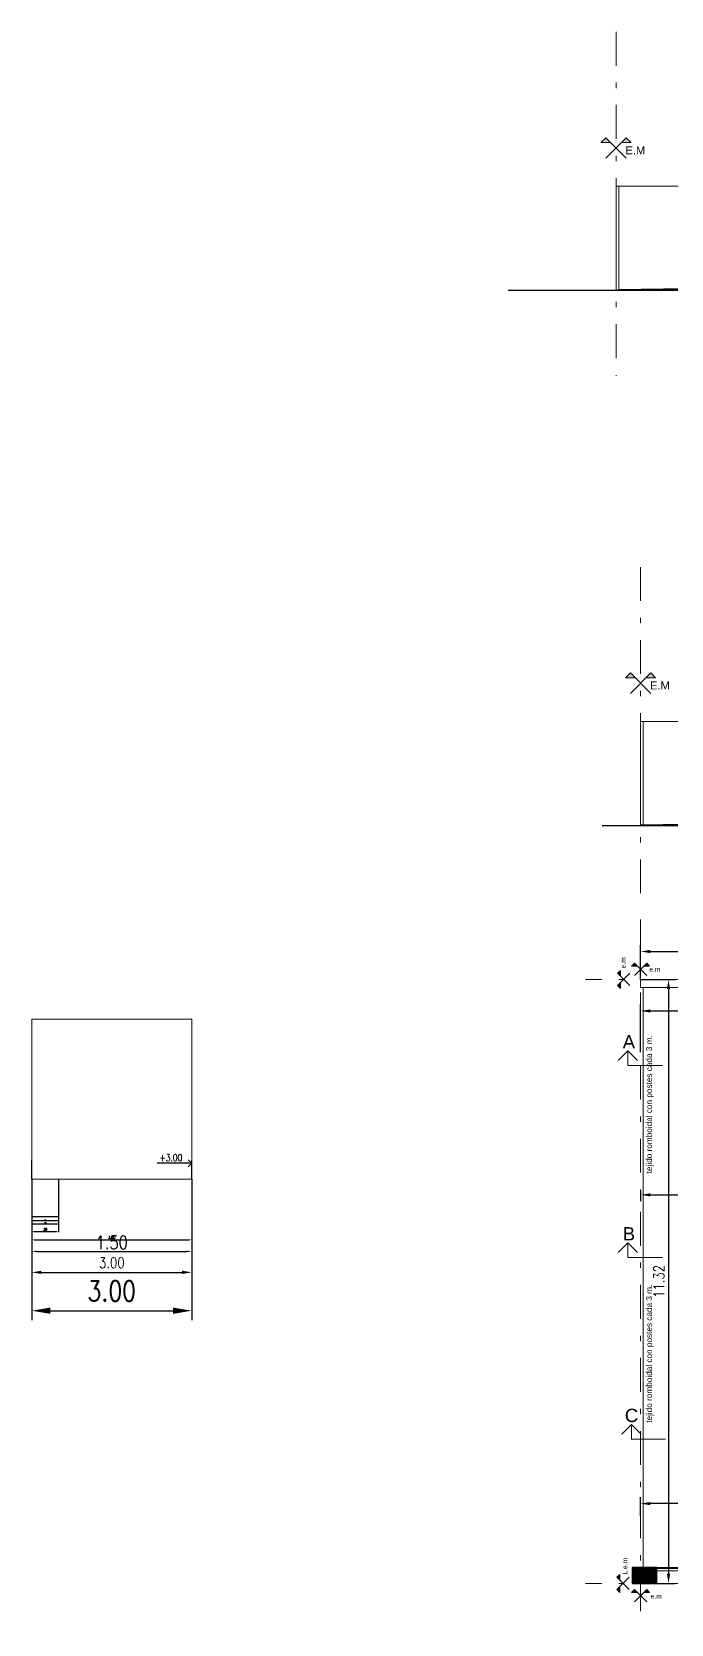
# Model space of a CAD drawing. Header units: millimetres. Extents: x 2761 to 3221, y 1635 to 1962.
# Drawn here: x 2761.48 to 2773.47, y 1931.76 to 1961.6 of the extents above; entities that cross this region are included whole.
import ezdxf

# ---------------------------------------------------------------- set-up
doc = ezdxf.new("R2010")
doc.units = ezdxf.units.MM
for name, pattern in [('ACAD_ISO10W100', [18, 12, -3, 0, -3]), ('DASHDOT', [25.4, 12.7, -6.35, 0, -6.35]), ('DASHED', [19.05, 12.7, -6.35])]:
    doc.linetypes.add(name, pattern=pattern)
doc.layers.get('Defpoints').update_dxf_attribs({"lineweight": 5})
for name, color, linetype, lineweight in [('Aberturas', 239, 'Continuous', 18), ('Cotas', 8, 'Continuous', 15), ('Detalles', 3, 'Continuous', 15), ('Ejes', 3, 'DASHDOT', 13), ('Muros', 6, 'Continuous', 50), ('Proyecciones', 249, 'DASHED', 0), ('Rayado', 7, 'Continuous', 15), ('Textos', 3, 'Continuous', 9), ('Vistas', 1, 'Continuous', 20)]:
    doc.layers.add(name, color=color, linetype=linetype, lineweight=lineweight)
doc.styles.add('cotas', font='romans.shx', dxfattribs={"width": 0.8})
doc.styles.get("Standard").update_dxf_attribs({"font": 'arial.ttf'})
doc.dimstyles.new('Esc 1-10', dxfattribs={"dimtxt": 0.02, "dimasz": 0.02, "dimexe": 0.012, "dimexo": 0, "dimgap": 0.008, "dimtad": 1, "dimzin": 4, "dimdsep": 46, "dimtxsty": 'cotas', "dimcen": 2.5, "dimclrd": 7, "dimclre": 7, "dimclrt": 256, "dimaunit": 1, "dimadec": 0, "dimazin": 0, "dimtfac": 1, "dimtmove": 1, "dimatfit": 3, "dimfxl": 1, "dimarcsym": 0})
doc.dimstyles.new('Esc 1-100', dxfattribs={"dimtxt": 0.2, "dimasz": 0.18, "dimexe": 0.12, "dimexo": 0, "dimgap": 0.08, "dimtad": 1, "dimzin": 4, "dimdsep": 46, "dimtxsty": 'cotas', "dimcen": 2.5, "dimclrd": 7, "dimclre": 7, "dimclrt": 256, "dimaunit": 1, "dimadec": 3, "dimazin": 0, "dimtfac": 1, "dimtmove": 1, "dimatfit": 3, "dimfxl": 0.12, "dimarcsym": 0})
doc.dimstyles.new('Esc 1-2', dxfattribs={"dimtxt": 0.004, "dimasz": 0.0035, "dimexe": 0.0016, "dimexo": 0, "dimgap": 0.0018, "dimtad": 1, "dimzin": 4, "dimdsep": 46, "dimtxsty": 'cotas', "dimcen": 0.2, "dimclrd": 7, "dimclre": 7, "dimclrt": 256, "dimadec": 0, "dimazin": 0, "dimtfac": 1, "dimtmove": 1, "dimatfit": 3, "dimfxl": 1, "dimtolj": 1, "dimtzin": 0, "dimarcsym": 0})
doc.dimstyles.new('ESC 1-20', dxfattribs={"dimtxt": 0.04, "dimasz": 0.035, "dimexe": 0.016, "dimexo": 0, "dimgap": 0.018, "dimtad": 1, "dimzin": 4, "dimdsep": 46, "dimtxsty": 'cotas', "dimcen": 0.2, "dimclrd": 7, "dimclre": 7, "dimclrt": 256, "dimadec": 0, "dimazin": 0, "dimtfac": 1, "dimtmove": 1, "dimatfit": 3, "dimfxl": 1, "dimtolj": 1, "dimtzin": 0, "dimarcsym": 0})
doc.dimstyles.new('Esc 1-200', dxfattribs={"dimtxt": 0.38, "dimasz": 0.35, "dimexe": 0.18, "dimexo": 0, "dimgap": 0.18, "dimtad": 1, "dimzin": 4, "dimdsep": 46, "dimtxsty": 'cotas', "dimcen": 2.5, "dimclrd": 7, "dimclre": 7, "dimclrt": 256, "dimaunit": 1, "dimadec": 0, "dimazin": 0, "dimtfac": 1, "dimtmove": 1, "dimatfit": 3, "dimfxl": 1, "dimarcsym": 0})
doc.dimstyles.new('Esc 1-25', dxfattribs={"dimtxt": 0.05, "dimasz": 0.04, "dimexe": 0.03, "dimexo": 0, "dimgap": 0.02, "dimtad": 1, "dimzin": 4, "dimdsep": 46, "dimtxsty": 'cotas', "dimcen": 2.5, "dimclrd": 7, "dimclre": 7, "dimclrt": 256, "dimaunit": 1, "dimadec": 0, "dimazin": 0, "dimtfac": 1, "dimtmove": 1, "dimatfit": 3, "dimfxl": 1, "dimarcsym": 0})
doc.dimstyles.new('Esc 1-5', dxfattribs={"dimtxt": 0.01, "dimasz": 0.008, "dimexe": 0.006, "dimexo": 0, "dimgap": 0.004, "dimtad": 1, "dimzin": 4, "dimdsep": 46, "dimtxsty": 'cotas', "dimcen": 2.5, "dimclrd": 7, "dimclre": 7, "dimclrt": 256, "dimaunit": 1, "dimadec": 0, "dimazin": 0, "dimtfac": 1, "dimtmove": 1, "dimatfit": 3, "dimfxl": 1, "dimarcsym": 0})
doc.dimstyles.new('Esc 1-50', dxfattribs={"dimtxt": 0.25, "dimasz": 0.09, "dimexe": 0.06, "dimexo": 0, "dimgap": 0.04, "dimtad": 1, "dimlfac": 0.5, "dimzin": 4, "dimdsep": 46, "dimtxsty": 'cotas', "dimcen": 2.5, "dimclrd": 7, "dimclre": 7, "dimclrt": 256, "dimaunit": 1, "dimadec": 0, "dimazin": 0, "dimtfac": 1, "dimtmove": 1, "dimatfit": 3, "dimfxl": 0.06, "dimarcsym": 0})
doc.dimstyles.new('replanteo 1-50', dxfattribs={"dimtxt": 0.13, "dimasz": 0.13, "dimexe": 0.06, "dimexo": 0, "dimgap": 0.04, "dimtad": 1, "dimjust": 2, "dimzin": 4, "dimdsep": 46, "dimtxsty": 'cotas', "dimblk": 'OPEN90', "dimcen": 2.5, "dimsd1": 1, "dimclrd": 3, "dimclre": 7, "dimclrt": 256, "dimaunit": 1, "dimadec": 0, "dimazin": 0, "dimtfac": 1, "dimtmove": 1, "dimatfit": 3, "dimfxl": 1, "dimarcsym": 0})
pattern_1 = [(45, (2646.10298, 1042.22631), (1e-17, 0.143684098), [0.3048, -0.1016]), (135, (2646.17482, 1042.29816), (1e-17, 0.143684098), [0.3048, -0.1016])]

# ---------------------------------------------------------------- blocks, each defined once
blk = doc.blocks.new('*D135')
at = {"layer": 'Cotas', "color": 7, "lineweight": -2, "transparency": 16777216}
for p, q in [((2772.9, 1943.839), (2772.9, 1944.482)), ((2773.08, 1944.362), (2795.219, 1944.362)), ((2795.399, 1943.839), (2795.399, 1944.482))]:
    blk.add_line(p, q, dxfattribs=at)
at = {"layer": 'Cotas', "color": 7, "transparency": 16777216}
for points in [[(2773.08, 1944.392), (2773.08, 1944.332), (2772.9, 1944.362)], [(2795.219, 1944.392), (2795.219, 1944.332), (2795.399, 1944.362)]]:
    blk.add_solid(points, dxfattribs=at)
at = {"layer": 'Defpoints', "color": 0, "transparency": 16777216}
for p in [(2795.399, 1944.362), (2772.9, 1943.839), (2795.399, 1943.839)]:
    blk.add_point(p, dxfattribs=at)
at = {"layer": 'Cotas', "transparency": 16777216, "insert": (2784.15, 1944.542), "char_height": 0.2, "attachment_point": 5, "style": 'cotas'}
blk.add_mtext('38.43', dxfattribs=at)
blk = doc.blocks.new('*D50')
at = {"layer": 'Cotas', "color": 7, "lineweight": -2, "transparency": 16777216}
for p, q in [((2772.9, 1943.839), (2773.544, 1943.839)), ((2773.424, 1943.659), (2773.424, 1932.699)), ((2772.9, 1932.519), (2773.544, 1932.519))]:
    blk.add_line(p, q, dxfattribs=at)
at = {"layer": 'Cotas', "color": 7, "transparency": 16777216}
for points in [[(2773.394, 1943.659), (2773.454, 1943.659), (2773.424, 1943.839)], [(2773.394, 1932.699), (2773.454, 1932.699), (2773.424, 1932.519)]]:
    blk.add_solid(points, dxfattribs=at)
at = {"layer": 'Defpoints', "color": 0, "transparency": 16777216}
for p in [(2772.9, 1943.839), (2772.9, 1932.519), (2773.424, 1932.519)]:
    blk.add_point(p, dxfattribs=at)
at = {"layer": 'Cotas', "transparency": 16777216, "insert": (2773.244, 1938.179), "char_height": 0.2, "attachment_point": 5, "rotation": 90, "style": 'cotas'}
blk.add_mtext('11.32', dxfattribs=at)
blk = doc.blocks.new('*D136')
at = {"layer": 'Cotas', "color": 7, "lineweight": -2, "transparency": 16777216}
for p, q in [((2772.9, 1942.475), (2772.9, 1943.368)), ((2775.55, 1943.428), (2775.55, 1943.128)), ((2773.08, 1943.248), (2775.37, 1943.248))]:
    blk.add_line(p, q, dxfattribs=at)
at = {"layer": 'Cotas', "color": 7, "transparency": 16777216}
for points in [[(2773.08, 1943.278), (2773.08, 1943.218), (2772.9, 1943.248)], [(2775.37, 1943.278), (2775.37, 1943.218), (2775.55, 1943.248)]]:
    blk.add_solid(points, dxfattribs=at)
at = {"layer": 'Defpoints', "color": 0, "transparency": 16777216}
for p in [(2775.55, 1943.428), (2775.55, 1943.248), (2772.9, 1942.475)]:
    blk.add_point(p, dxfattribs=at)
at = {"layer": 'Cotas', "transparency": 16777216, "insert": (2774.225, 1943.428), "char_height": 0.2, "attachment_point": 5, "style": 'cotas'}
blk.add_mtext('2.65', dxfattribs=at)
blk = doc.blocks.new('*D53')
at = {"layer": 'Cotas', "color": 7, "lineweight": -2, "transparency": 16777216}
for p, q in [((2761.48, 1940.094), (2761.48, 1939.244)), ((2761.98, 1940.094), (2761.98, 1939.244)), ((2761.5, 1939.256), (2761.96, 1939.256))]:
    blk.add_line(p, q, dxfattribs=at)
at = {"layer": 'Cotas', "color": 7, "transparency": 16777216}
for points in [[(2761.5, 1939.259), (2761.5, 1939.253), (2761.48, 1939.256)], [(2761.96, 1939.259), (2761.96, 1939.253), (2761.98, 1939.256)]]:
    blk.add_solid(points, dxfattribs=at)
at = {"layer": 'Defpoints', "color": 0, "transparency": 16777216}
for p in [(2761.48, 1940.094), (2761.98, 1940.094), (2761.98, 1939.256)]:
    blk.add_point(p, dxfattribs=at)
at = {"layer": 'Cotas', "transparency": 16777216, "insert": (2761.73, 1939.274), "char_height": 0.02, "attachment_point": 5, "style": 'cotas'}
blk.add_mtext('.50', dxfattribs=at)
blk = doc.blocks.new('*D54')
at = {"layer": 'Cotas', "color": 7, "lineweight": -2, "transparency": 16777216}
for p, q in [((2761.48, 1940.094), (2761.48, 1939.101)), ((2761.98, 1940.094), (2761.98, 1939.101)), ((2761.515, 1939.117), (2761.945, 1939.117))]:
    blk.add_line(p, q, dxfattribs=at)
at = {"layer": 'Cotas', "color": 7, "transparency": 16777216}
for points in [[(2761.515, 1939.123), (2761.515, 1939.111), (2761.48, 1939.117)], [(2761.945, 1939.123), (2761.945, 1939.111), (2761.98, 1939.117)]]:
    blk.add_solid(points, dxfattribs=at)
at = {"layer": 'Defpoints', "color": 0, "transparency": 16777216}
for p in [(2761.48, 1940.094), (2761.98, 1940.094), (2761.98, 1939.117)]:
    blk.add_point(p, dxfattribs=at)
at = {"layer": 'Cotas', "transparency": 16777216, "insert": (2761.73, 1939.155), "char_height": 0.04, "attachment_point": 5, "style": 'cotas'}
blk.add_mtext('\\A1;.50', dxfattribs=at)
blk = doc.blocks.new('*D55')
at = {"layer": 'Cotas', "color": 7, "lineweight": -2, "transparency": 16777216}
for p, q in [((2761.48, 1940.094), (2761.48, 1938.929)), ((2764.48, 1940.094), (2764.48, 1938.929)), ((2761.52, 1938.959), (2764.44, 1938.959))]:
    blk.add_line(p, q, dxfattribs=at)
at = {"layer": 'Cotas', "color": 7, "transparency": 16777216}
for points in [[(2761.52, 1938.966), (2761.52, 1938.953), (2761.48, 1938.959)], [(2764.44, 1938.966), (2764.44, 1938.953), (2764.48, 1938.959)]]:
    blk.add_solid(points, dxfattribs=at)
at = {"layer": 'Defpoints', "color": 0, "transparency": 16777216}
for p in [(2761.48, 1940.094), (2764.48, 1940.094), (2764.48, 1938.959)]:
    blk.add_point(p, dxfattribs=at)
at = {"layer": 'Cotas', "transparency": 16777216, "insert": (2762.98, 1939.004), "char_height": 0.05, "attachment_point": 5, "style": 'cotas'}
blk.add_mtext('3.00', dxfattribs=at)
blk = doc.blocks.new('*D56')
at = {"layer": 'Cotas', "color": 7, "lineweight": -2, "transparency": 16777216}
for p, q in [((2761.48, 1940.094), (2761.48, 1938.682)), ((2764.48, 1940.094), (2764.48, 1938.682)), ((2761.57, 1938.742), (2764.39, 1938.742))]:
    blk.add_line(p, q, dxfattribs=at)
at = {"layer": 'Cotas', "color": 7, "transparency": 16777216}
for points in [[(2761.57, 1938.757), (2761.57, 1938.727), (2761.48, 1938.742)], [(2764.39, 1938.757), (2764.39, 1938.727), (2764.48, 1938.742)]]:
    blk.add_solid(points, dxfattribs=at)
at = {"layer": 'Defpoints', "color": 0, "transparency": 16777216}
for p in [(2761.48, 1940.094), (2764.48, 1940.094), (2764.48, 1938.742)]:
    blk.add_point(p, dxfattribs=at)
at = {"layer": 'Cotas', "transparency": 16777216, "insert": (2762.98, 1938.907), "char_height": 0.25, "attachment_point": 5, "style": 'cotas'}
blk.add_mtext('1.50', dxfattribs=at)
blk = doc.blocks.new('*D57')
at = {"layer": 'Cotas', "color": 7, "lineweight": -2, "transparency": 16777216}
for p, q in [((2761.48, 1940.094), (2761.48, 1938.229)), ((2764.48, 1940.094), (2764.48, 1938.229)), ((2761.66, 1938.349), (2764.3, 1938.349))]:
    blk.add_line(p, q, dxfattribs=at)
at = {"layer": 'Cotas', "color": 7, "transparency": 16777216}
for points in [[(2761.66, 1938.379), (2761.66, 1938.319), (2761.48, 1938.349)], [(2764.3, 1938.379), (2764.3, 1938.319), (2764.48, 1938.349)]]:
    blk.add_solid(points, dxfattribs=at)
at = {"layer": 'Defpoints', "color": 0, "transparency": 16777216}
for p in [(2761.48, 1940.094), (2764.48, 1940.094), (2764.48, 1938.349)]:
    blk.add_point(p, dxfattribs=at)
at = {"layer": 'Cotas', "transparency": 16777216, "insert": (2762.98, 1938.529), "char_height": 0.2, "attachment_point": 5, "style": 'cotas'}
blk.add_mtext('3.00', dxfattribs=at)
blk = doc.blocks.new('*D58')
at = {"layer": 'Cotas', "color": 7, "lineweight": -2, "transparency": 16777216}
for p, q in [((2761.48, 1940.094), (2761.48, 1937.45)), ((2764.48, 1940.094), (2764.48, 1937.45)), ((2761.83, 1937.63), (2764.13, 1937.63))]:
    blk.add_line(p, q, dxfattribs=at)
at = {"layer": 'Cotas', "color": 7, "transparency": 16777216}
for points in [[(2761.83, 1937.688), (2761.83, 1937.571), (2761.48, 1937.63)], [(2764.13, 1937.688), (2764.13, 1937.571), (2764.48, 1937.63)]]:
    blk.add_solid(points, dxfattribs=at)
at = {"layer": 'Defpoints', "color": 0, "transparency": 16777216}
for p in [(2761.48, 1940.094), (2764.48, 1940.094), (2764.48, 1937.63)]:
    blk.add_point(p, dxfattribs=at)
at = {"layer": 'Cotas', "transparency": 16777216, "insert": (2762.98, 1938), "char_height": 0.38, "attachment_point": 5, "style": 'cotas'}
blk.add_mtext('3.00', dxfattribs=at)
blk = doc.blocks.new('_Open90')
at = {"color": 0, "linetype": 'ByBlock', "lineweight": -2}
for p, q in [((0, 0), (-1, 0)), ((-0.5, 0.5), (0, 0)), ((0, 0), (-0.5, -0.5))]:
    blk.add_line(p, q, dxfattribs=at)
blk = doc.blocks.new('*D59')
at = {"layer": 'Cotas', "color": 7, "lineweight": -2, "transparency": 16777216}
for p, q in [((2761.48, 1940.094), (2761.48, 1940.454)), ((2764.48, 1940.094), (2764.48, 1940.454))]:
    blk.add_line(p, q, dxfattribs=at)
at = {"layer": 'Cotas', "color": 3, "lineweight": -2, "transparency": 16777216}
blk.add_line((2764.35, 1940.394), (2763.83, 1940.394), dxfattribs=at)
at = {"layer": 'Defpoints', "color": 0, "transparency": 16777216}
for p in [(2764.48, 1940.394), (2761.48, 1940.094), (2764.48, 1940.094)]:
    blk.add_point(p, dxfattribs=at)
at = {"layer": 'Cotas', "color": 3, "lineweight": -2, "transparency": 16777216, "xscale": 0.13, "yscale": 0.13, "zscale": 0.13}
blk.add_blockref('_Open90', (2764.48, 1940.394), dxfattribs=at)
at = {"layer": 'Cotas', "transparency": 16777216, "insert": (2764.09, 1940.499), "char_height": 0.13, "attachment_point": 5, "style": 'cotas'}
blk.add_mtext('+3.00', dxfattribs=at)
blk = doc.blocks.new('*D60')
at = {"layer": 'Cotas', "color": 7, "lineweight": -2, "transparency": 16777216}
for p, q in [((2761.48, 1940.094), (2761.48, 1939.317)), ((2761.98, 1940.094), (2761.98, 1939.317)), ((2761.488, 1939.323), (2761.972, 1939.323))]:
    blk.add_line(p, q, dxfattribs=at)
at = {"layer": 'Cotas', "color": 7, "transparency": 16777216}
for points in [[(2761.488, 1939.325), (2761.488, 1939.322), (2761.48, 1939.323)], [(2761.972, 1939.325), (2761.972, 1939.322), (2761.98, 1939.323)]]:
    blk.add_solid(points, dxfattribs=at)
at = {"layer": 'Defpoints', "color": 0, "transparency": 16777216}
for p in [(2761.48, 1940.094), (2761.98, 1940.094), (2761.98, 1939.323)]:
    blk.add_point(p, dxfattribs=at)
at = {"layer": 'Cotas', "transparency": 16777216, "insert": (2761.73, 1939.332), "char_height": 0.01, "attachment_point": 5, "style": 'cotas'}
blk.add_mtext('.50', dxfattribs=at)
blk = doc.blocks.new('*D61')
at = {"layer": 'Cotas', "color": 7, "lineweight": -2, "transparency": 16777216}
for p, q in [((2761.48, 1940.094), (2761.48, 1939.394)), ((2761.98, 1940.094), (2761.98, 1939.394)), ((2761.484, 1939.396), (2761.977, 1939.396))]:
    blk.add_line(p, q, dxfattribs=at)
at = {"layer": 'Cotas', "color": 7, "transparency": 16777216}
for points in [[(2761.484, 1939.397), (2761.484, 1939.395), (2761.48, 1939.396)], [(2761.977, 1939.397), (2761.977, 1939.395), (2761.98, 1939.396)]]:
    blk.add_solid(points, dxfattribs=at)
at = {"layer": 'Defpoints', "color": 0, "transparency": 16777216}
for p in [(2761.48, 1940.094), (2761.98, 1940.094), (2761.98, 1939.396)]:
    blk.add_point(p, dxfattribs=at)
at = {"layer": 'Cotas', "transparency": 16777216, "insert": (2761.73, 1939.4), "char_height": 0.004, "attachment_point": 5, "style": 'cotas'}
blk.add_mtext('\\A1;.50', dxfattribs=at)
blk = doc.blocks.new('*D104')
at = {"layer": 'Cotas', "color": 7, "lineweight": -2, "transparency": 16777216}
for p, q in [((2772.9, 1939.881), (2772.9, 1939.682)), ((2773.08, 1939.802), (2776.67, 1939.802)), ((2776.85, 1939.881), (2776.85, 1939.682))]:
    blk.add_line(p, q, dxfattribs=at)
at = {"layer": 'Cotas', "color": 7, "transparency": 16777216}
for points in [[(2773.08, 1939.832), (2773.08, 1939.772), (2772.9, 1939.802)], [(2776.67, 1939.832), (2776.67, 1939.772), (2776.85, 1939.802)]]:
    blk.add_solid(points, dxfattribs=at)
at = {"layer": 'Defpoints', "color": 0, "transparency": 16777216}
for p in [(2772.9, 1939.881), (2776.85, 1939.881), (2776.85, 1939.802)]:
    blk.add_point(p, dxfattribs=at)
at = {"layer": 'Cotas', "transparency": 16777216, "insert": (2774.875, 1939.982), "char_height": 0.2, "attachment_point": 5, "style": 'cotas'}
blk.add_mtext('3.95', dxfattribs=at)
blk = doc.blocks.new('*D105')
at = {"layer": 'Cotas', "color": 7, "lineweight": -2, "transparency": 16777216}
for p, q in [((2772.9, 1933.787), (2772.9, 1934.135)), ((2775.9, 1933.787), (2775.9, 1934.135)), ((2775.72, 1934.015), (2773.08, 1934.015))]:
    blk.add_line(p, q, dxfattribs=at)
at = {"layer": 'Cotas', "color": 7, "transparency": 16777216}
for points in [[(2773.08, 1934.045), (2773.08, 1933.985), (2772.9, 1934.015)], [(2775.72, 1934.045), (2775.72, 1933.985), (2775.9, 1934.015)]]:
    blk.add_solid(points, dxfattribs=at)
at = {"layer": 'Defpoints', "color": 0, "transparency": 16777216}
for p in [(2772.9, 1934.015), (2772.9, 1933.787), (2775.9, 1933.787)]:
    blk.add_point(p, dxfattribs=at)
at = {"layer": 'Cotas', "transparency": 16777216, "insert": (2774.4, 1934.195), "char_height": 0.2, "attachment_point": 5, "style": 'cotas'}
blk.add_mtext('3.00', dxfattribs=at)

msp = doc.modelspace()

# ---------------------------------------------------------------- hatches: boundary and pattern name
at = {"layer": 'Rayado', "lineweight": 20}
h = msp.add_hatch(dxfattribs=at)
h.set_pattern_fill('AR-HBONE', color=256, scale=0.001)
h.set_pattern_definition(pattern_1)
h.paths.add_polyline_path([(2779, 1956.854), (2775.7, 1956.854), (2775.7, 1956.754), (2779, 1956.754)])
h.paths.add_polyline_path([(2780.1, 1956.854), (2779.15, 1956.854), (2779.15, 1956.754), (2780.1, 1956.754)])
h.paths.add_polyline_path([(2781.1, 1956.854), (2780.25, 1956.854), (2780.25, 1956.754), (2781.1, 1956.754)])
h.paths.add_polyline_path([(2782.25, 1956.854), (2781.4, 1956.854), (2781.4, 1956.754), (2782.25, 1956.754)])
h.paths.add_polyline_path([(2775.55, 1956.809), (2772.489, 1956.754), (2775.55, 1956.754)])
h.paths.add_polyline_path([(2783.35, 1956.854), (2782.4, 1956.854), (2782.4, 1956.754), (2783.35, 1956.754)])
h.paths.add_polyline_path([(2786.8, 1956.854), (2783.5, 1956.854), (2783.5, 1956.754), (2786.8, 1956.754)])
h.paths.add_polyline_path([(2787.594, 1956.827), (2787.594, 1956.824), (2786.95, 1956.824), (2786.95, 1956.754), (2789.549, 1956.754), (2789.549, 1956.774)])
h = msp.add_hatch(dxfattribs=at)
h.set_pattern_fill('AR-HBONE', color=256, scale=0.001)
h.set_pattern_definition(pattern_1)
h.paths.add_polyline_path([(2780, 1946.824), (2777, 1946.824), (2777, 1946.724), (2780, 1946.724)])
h.paths.add_polyline_path([(2776.85, 1946.779), (2772.9, 1946.724), (2776.85, 1946.724)])
h.paths.add_polyline_path([(2781.1, 1946.824), (2780.15, 1946.824), (2780.15, 1946.724), (2781.1, 1946.724)])
h = msp.add_hatch(dxfattribs=at)
h.set_pattern_fill('_USER', color=256, scale=0.02, angle=45, pattern_type=0)
h.set_pattern_definition([(45, (2646.102981, 1042.226315), (-0.01414213562, 0.01414213562), [])])
h.paths.add_polyline_path([(2781.25, 1943.968), (2775.55, 1943.968), (2775.55, 1943.839), (2781.25, 1943.839)])
h.paths.add_polyline_path([(2781.25, 1943.839), (2775.55, 1943.839), (2775.55, 1942.889), (2775.7, 1942.889), (2775.7, 1943.689), (2779, 1943.689), (2779, 1941.689), (2780.25, 1941.689), (2780.25, 1942.639), (2780.1, 1942.639), (2780.1, 1941.839), (2779.15, 1941.839), (2779.15, 1943.689), (2781.1, 1943.689), (2781.1, 1941.839), (2781.05, 1941.839), (2781.05, 1941.689), (2781.1, 1941.689), (2781.1, 1938.627), (2781.25, 1938.627)])
h.paths.add_polyline_path([(2780.15, 1940.839), (2775.7, 1940.839), (2775.7, 1941.489), (2775.55, 1941.489), (2775.55, 1940.689), (2776.85, 1940.689), (2776.85, 1939.889), (2777, 1939.889), (2777, 1940.689), (2780.15, 1940.689)])
h.paths.add_polyline_path([(2780.15, 1939.839), (2780, 1939.839), (2780, 1937.689), (2777, 1937.689), (2777, 1938.489), (2776.85, 1938.489), (2776.85, 1937.689), (2776.75, 1937.689), (2776.75, 1937.539), (2780.15, 1937.539)])
h.paths.add_polyline_path([(2776.05, 1937.539), (2776.15, 1937.539), (2776.15, 1937.689), (2775.9, 1937.689), (2775.9, 1936.889), (2776.05, 1936.889)])
h.paths.add_polyline_path([(2776.05, 1935.389), (2775.9, 1935.389), (2775.9, 1932.519), (2776.5, 1932.519), (2776.5, 1932.669), (2778.5, 1932.669), (2778.5, 1932.819), (2776.05, 1932.819)])
h.paths.add_polyline_path([(2779.6, 1933.917), (2779.45, 1933.917), (2779.45, 1932.819), (2779.4, 1932.819), (2779.4, 1932.669), (2779.65, 1932.669), (2779.65, 1932.819), (2779.6, 1932.819)])
h.paths.add_polyline_path([(2781.25, 1935.223), (2781.1, 1935.223), (2781.1, 1932.819), (2780, 1932.819), (2780, 1932.669), (2781.25, 1932.669)])
h.paths.add_polyline_path([(2781.4, 1935.223), (2781.25, 1935.223), (2781.25, 1932.669), (2782.393, 1932.669), (2782.393, 1932.819), (2781.4, 1932.819)])
h.paths.add_polyline_path([(2782.109, 1936.369), (2781.4, 1936.369), (2781.4, 1938.627), (2781.25, 1938.627), (2781.25, 1935.223), (2781.4, 1935.223), (2781.4, 1936.219), (2782.109, 1936.219)])
h.paths.add_polyline_path([(2781.25, 1938.627), (2781.1, 1938.627), (2781.1, 1936.369), (2780.4, 1936.369), (2780.4, 1936.219), (2781.1, 1936.219), (2781.1, 1935.223), (2781.25, 1935.223)])
h.paths.add_polyline_path([(2781.4, 1941.689), (2781.45, 1941.689), (2781.45, 1941.839), (2781.4, 1941.839), (2781.4, 1943.689), (2783.35, 1943.689), (2783.35, 1941.839), (2782.4, 1941.839), (2782.4, 1942.639), (2782.25, 1942.639), (2782.25, 1941.689), (2783.5, 1941.689), (2783.5, 1943.689), (2786.8, 1943.689), (2786.8, 1942.891), (2786.95, 1942.891), (2786.95, 1943.839), (2781.25, 1943.839), (2781.25, 1938.627), (2781.4, 1938.627)])
h.paths.add_polyline_path([(2782.5, 1939.839), (2782.35, 1939.839), (2782.35, 1937.539), (2785.76, 1937.539), (2785.76, 1937.689), (2785.65, 1937.689), (2785.65, 1937.688), (2785.65, 1938.473), (2785.5, 1938.473), (2785.5, 1937.689), (2782.5, 1937.689)])
h.paths.add_polyline_path([(2786.95, 1941.391), (2786.8, 1941.391), (2786.8, 1940.839), (2782.35, 1940.839), (2782.35, 1940.689), (2785.5, 1940.689), (2785.5, 1939.973), (2785.65, 1939.973), (2785.65, 1940.689), (2786.95, 1940.689)])
h.paths.add_polyline_path([(2786.6, 1937.689), (2786.395, 1937.689), (2786.395, 1937.539), (2786.45, 1937.539), (2786.45, 1936.893), (2786.6, 1936.893)])
h.paths.add_polyline_path([(2786.6, 1935.393), (2786.45, 1935.393), (2786.45, 1932.819), (2784.043, 1932.819), (2784.043, 1932.519), (2786.6, 1932.519)])
h.paths.add_polyline_path([(2783.05, 1933.917), (2782.9, 1933.917), (2782.9, 1932.819), (2782.693, 1932.819), (2782.693, 1932.669), (2783.143, 1932.669), (2783.143, 1932.819), (2783.05, 1932.819)])
h.paths.add_polyline_path([(2789.349, 1937.689), (2789.199, 1937.689), (2789.199, 1932.669), (2789.349, 1932.669)])
h.paths.add_polyline_path([(2772.9, 1932.819), (2772.75, 1932.819), (2772.75, 1932.519), (2772.9, 1932.519)])
h.paths.add_polyline_path([(2772.95, 1932.819), (2772.9, 1932.819), (2772.9, 1932.519), (2772.95, 1932.519)])
h.paths.add_polyline_path([(2773.2, 1932.819), (2772.95, 1932.819), (2772.95, 1932.519), (2773.2, 1932.519)])
at = {"layer": 'Textos'}
h = msp.add_hatch(color=256, dxfattribs=at)
h.paths.add_polyline_path([(2772.247, 1959.614), (2772.157, 1959.522), (2772.339, 1959.522)])
h.paths.add_polyline_path([(2772.631, 1959.614), (2772.539, 1959.522), (2772.72, 1959.522)])
h = msp.add_hatch(color=256, dxfattribs=at)
h.paths.add_polyline_path([(2772.708, 1949.584), (2772.618, 1949.492), (2772.8, 1949.492)])
h.paths.add_polyline_path([(2773.092, 1949.584), (2773, 1949.492), (2773.181, 1949.492)])
h = msp.add_hatch(color=256, dxfattribs=at)
h.paths.add_polyline_path([(2772.465, 1943.724), (2772.52, 1943.67), (2772.52, 1943.779)])
h.paths.add_polyline_path([(2772.465, 1943.954), (2772.52, 1943.899), (2772.52, 1944.008)])
h = msp.add_hatch(color=256, dxfattribs=at)
h.paths.add_polyline_path([(2772.785, 1944.144), (2772.731, 1944.089), (2772.84, 1944.089)])
h.paths.add_polyline_path([(2773.015, 1944.144), (2772.96, 1944.089), (2773.069, 1944.089)])
h = msp.add_hatch(color=256, dxfattribs=at)
h.paths.add_polyline_path([(2772.453, 1932.404), (2772.508, 1932.35), (2772.508, 1932.459)])
h.paths.add_polyline_path([(2772.453, 1932.634), (2772.508, 1932.579), (2772.508, 1932.688)])
h = msp.add_hatch(color=256, dxfattribs=at)
h.paths.add_polyline_path([(2772.785, 1932.406), (2772.731, 1932.351), (2772.84, 1932.351)])
h.paths.add_polyline_path([(2773.015, 1932.406), (2772.96, 1932.351), (2773.069, 1932.351)])

# ---------------------------------------------------------------- linework, layer by layer
at = {"layer": 'Aberturas'}
msp.add_lwpolyline([(2773.2, 1932.799), (2775.9, 1932.799), (2775.9, 1932.753), (2773.2, 1932.753)], close=True, dxfattribs=at)
at = {"layer": 'Cotas'}
msp.add_lwpolyline([(2761.48, 1940.094), (2764.48, 1940.094), (2764.48, 1943.094), (2761.48, 1943.094)], close=True, dxfattribs=at)
at = {"layer": 'Detalles', "lineweight": 50}
for p, q in [((2775.55, 1956.809), (2772.489, 1956.754)), ((2776.85, 1946.779), (2772.9, 1946.724))]:
    msp.add_line(p, q, dxfattribs=at)
at = {"layer": 'Detalles', "lineweight": 20}
msp.add_line((2772.95, 1943.689), (2772.95, 1932.819), dxfattribs=at)
at = {"layer": 'Detalles', "color": 2, "lineweight": 20}
for p, q in [((2772.662, 1942.501), (2772.482, 1942.32)), ((2772.662, 1942.226), (2772.662, 1942.501)), ((2772.662, 1942.501), (2772.843, 1942.32)), ((2772.662, 1942.226), (2773.313, 1942.226)), ((2772.662, 1938.901), (2772.482, 1938.721)), ((2772.662, 1938.627), (2772.662, 1938.901)), ((2772.662, 1938.901), (2772.843, 1938.721)), ((2772.662, 1938.627), (2773.313, 1938.627)), ((2772.728, 1935.497), (2772.547, 1935.317)), ((2772.728, 1935.223), (2772.728, 1935.497)), ((2772.728, 1935.497), (2772.909, 1935.317)), ((2772.728, 1935.223), (2773.365, 1935.223))]:
    msp.add_line(p, q, dxfattribs=at)
at = {"layer": 'Ejes', "ltscale": 0.05}
for p, q in [((2772.439, 1961.598), (2772.439, 1955.15)), ((2772.9, 1951.568), (2772.9, 1945.15)), ((2772.9, 1944.964), (2772.9, 1931.756)), ((2796.833, 1943.839), (2771.866, 1943.839)), ((2796.833, 1932.519), (2771.866, 1932.519))]:
    msp.add_line(p, q, dxfattribs=at)
at = {"layer": 'Muros', "color": 1, "lineweight": 20}
for p, q in [((2772.9, 1943.839), (2772.9, 1943.689)), ((2775.55, 1943.689), (2772.9, 1943.689)), ((2775.55, 1943.839), (2772.95, 1943.839))]:
    msp.add_line(p, q, dxfattribs=at)
at = {"layer": 'Muros', "lineweight": 35}
msp.add_lwpolyline([(2772.75, 1932.519), (2773.2, 1932.519), (2773.2, 1932.819), (2772.75, 1932.819), (2772.75, 1932.519)], dxfattribs=at)
at = {"layer": 'Proyecciones', "ltscale": 0.2}
for p, q in [((2773.2, 1932.819), (2775.9, 1932.818)), ((2773.2, 1932.52), (2775.9, 1932.519))]:
    msp.add_line(p, q, dxfattribs=at)
at = {"layer": 'Textos'}
for p, q in [((2772.247, 1959.614), (2772.157, 1959.522)), ((2772.339, 1959.522), (2772.157, 1959.522)), ((2772.247, 1959.614), (2772.631, 1959.23)), ((2772.247, 1959.23), (2772.631, 1959.614)), ((2772.72, 1959.522), (2772.539, 1959.522)), ((2772.631, 1959.614), (2772.72, 1959.522)), ((2772.708, 1949.584), (2772.618, 1949.492)), ((2772.8, 1949.492), (2772.618, 1949.492)), ((2772.708, 1949.584), (2773.092, 1949.2)), ((2772.708, 1949.2), (2773.092, 1949.584)), ((2773.181, 1949.492), (2773, 1949.492)), ((2773.092, 1949.584), (2773.181, 1949.492)), ((2772.465, 1943.954), (2772.52, 1944.008)), ((2772.465, 1943.724), (2772.695, 1943.954)), ((2772.695, 1943.724), (2772.465, 1943.954)), ((2772.52, 1944.008), (2772.52, 1943.899)), ((2772.785, 1944.144), (2772.731, 1944.089)), ((2772.84, 1944.089), (2772.731, 1944.089)), ((2772.785, 1944.144), (2773.015, 1943.913)), ((2772.785, 1943.913), (2773.015, 1944.144)), ((2773.069, 1944.089), (2772.96, 1944.089)), ((2773.015, 1944.144), (2773.069, 1944.089)), ((2772.465, 1943.724), (2772.52, 1943.67)), ((2772.52, 1943.779), (2772.52, 1943.67)), ((2772.453, 1932.404), (2772.683, 1932.634)), ((2772.683, 1932.404), (2772.453, 1932.634)), ((2772.453, 1932.404), (2772.508, 1932.35)), ((2772.508, 1932.459), (2772.508, 1932.35)), ((2772.785, 1932.406), (2772.731, 1932.351)), ((2772.84, 1932.351), (2772.731, 1932.351)), ((2772.785, 1932.406), (2773.015, 1932.175)), ((2772.785, 1932.175), (2773.015, 1932.406)), ((2773.069, 1932.351), (2772.96, 1932.351)), ((2773.015, 1932.406), (2773.069, 1932.351))]:
    msp.add_line(p, q, dxfattribs=at)
at = {"layer": 'Textos', "color": 7, "linetype": 'ACAD_ISO10W100', "lineweight": 18}
for p, q in [((2772.453, 1932.634), (2772.508, 1932.688)), ((2772.508, 1932.688), (2772.508, 1932.579))]:
    msp.add_line(p, q, dxfattribs=at)
at = {"layer": 'Vistas', "lineweight": 20}
for p, q in [((2775.55, 1958.704), (2772.439, 1958.704)), ((2772.439, 1958.704), (2772.439, 1956.754)), ((2772.489, 1958.704), (2772.489, 1956.754)), ((2775.55, 1948.674), (2772.9, 1948.674)), ((2772.9, 1948.674), (2772.9, 1946.724)), ((2772.95, 1948.674), (2772.95, 1946.724))]:
    msp.add_line(p, q, dxfattribs=at)
at = {"layer": 'Vistas', "color": 2, "lineweight": 30}
for p, q in [((2770.416, 1956.754), (2789.86, 1956.754)), ((2772.177, 1946.724), (2790.155, 1946.724))]:
    msp.add_line(p, q, dxfattribs=at)

# ---------------------------------------------------------------- texts
at = {"layer": 'Textos', "lineweight": 20}
for s, p in [('e.m', (2772.617, 1944.046)), ('L.e.m', (2772.65, 1932.683))]:
    msp.add_text(s, height=0.09, rotation=90, dxfattribs=at).set_placement(p)
for p in [(2773.064, 1943.984), (2773.088, 1932.233)]:
    msp.add_text('e.m', height=0.09, dxfattribs=at).set_placement(p)
at = {"layer": 'Textos', "color": 7, "lineweight": 20}
for s, p in [('A', (2772.564, 1942.545)), ('B', (2772.564, 1938.946)), ('C', (2772.604, 1935.542))]:
    msp.add_text(s, height=0.25, dxfattribs=at).set_placement(p)
for p in [(2773.114, 1940.205), (2773.114, 1935.53)]:
    msp.add_text('tejido romboidal con postes cada 3 m.', height=0.11, rotation=90, dxfattribs=at).set_placement(p)
at = {"layer": 'Textos', "char_height": 0.15, "width": 2.1098, "attachment_point": 3}
for insert in [(2772.988, 1959.453), (2773.449, 1949.423)]:
    msp.add_mtext('{\\fArial|b0|i0|c0|p34;E.M}', dxfattribs=dict(at, insert=insert))

# ---------------------------------------------------------------- dimensions: what is measured, and where the dimension line sits
at = {"layer": 'Cotas'}
dim = msp.add_linear_dim(base=(2795.399, 1944.362), p1=(2772.9, 1943.839), p2=(2795.399, 1943.839), text='38.43', dimstyle='Esc 1-100', dxfattribs=at)
dim.commit()
dim.dimension.update_dxf_attribs({"geometry": '*D135', "text_midpoint": (2784.15, 1944.542)})
dim = msp.add_linear_dim(base=(2773.424, 1932.519), p1=(2772.9, 1943.839), p2=(2772.9, 1932.519), angle=90, dimstyle='Esc 1-100', dxfattribs=at)
dim.commit()
dim.dimension.update_dxf_attribs({"geometry": '*D50', "text_midpoint": (2773.424, 1938.179), "dimtype": 160})
for base, p1, p2, dimstyle, picture, middle in [((2775.55, 1943.248), (2772.9, 1942.475), (2775.55, 1943.428), 'Esc 1-100', '*D136', (2774.225, 1943.428)), ((2761.98, 1939.256), (2761.48, 1940.094), (2761.98, 1940.094), 'Esc 1-10', '*D53', (2761.73, 1939.274)), ((2761.98, 1939.117), (2761.48, 1940.094), (2761.98, 1940.094), 'ESC 1-20', '*D54', (2761.73, 1939.155)), ((2764.48, 1938.959), (2761.48, 1940.094), (2764.48, 1940.094), 'Esc 1-25', '*D55', (2762.98, 1939.004)), ((2764.48, 1938.742), (2761.48, 1940.094), (2764.48, 1940.094), 'Esc 1-50', '*D56', (2762.98, 1938.907)), ((2764.48, 1938.349), (2761.48, 1940.094), (2764.48, 1940.094), 'Esc 1-100', '*D57', (2762.98, 1938.529)), ((2764.48, 1937.63), (2761.48, 1940.094), (2764.48, 1940.094), 'Esc 1-200', '*D58', (2762.98, 1938)), ((2761.98, 1939.323), (2761.48, 1940.094), (2761.98, 1940.094), 'Esc 1-5', '*D60', (2761.73, 1939.332)), ((2761.98, 1939.396), (2761.48, 1940.094), (2761.98, 1940.094), 'Esc 1-2', '*D61', (2761.73, 1939.4)), ((2776.85, 1939.802), (2772.9, 1939.881), (2776.85, 1939.881), 'Esc 1-100', '*D104', (2774.875, 1939.982)), ((2772.9, 1934.015), (2775.9, 1933.787), (2772.9, 1933.787), 'Esc 1-100', '*D105', (2774.4, 1934.195))]:
    dim = msp.add_linear_dim(base=base, p1=p1, p2=p2, dimstyle=dimstyle, dxfattribs=at)
    dim.commit()
    dim.dimension.update_dxf_attribs({"geometry": picture, "text_midpoint": middle})
dim = msp.add_linear_dim(base=(2764.48, 1940.394), p1=(2761.48, 1940.094), p2=(2764.48, 1940.094), dimstyle='replanteo 1-50', override={"dimpost": '+<>'}, dxfattribs=at)
dim.commit()
dim.dimension.update_dxf_attribs({"geometry": '*D59', "text_midpoint": (2764.09, 1940.499)})

doc.saveas('drawing.dxf')
